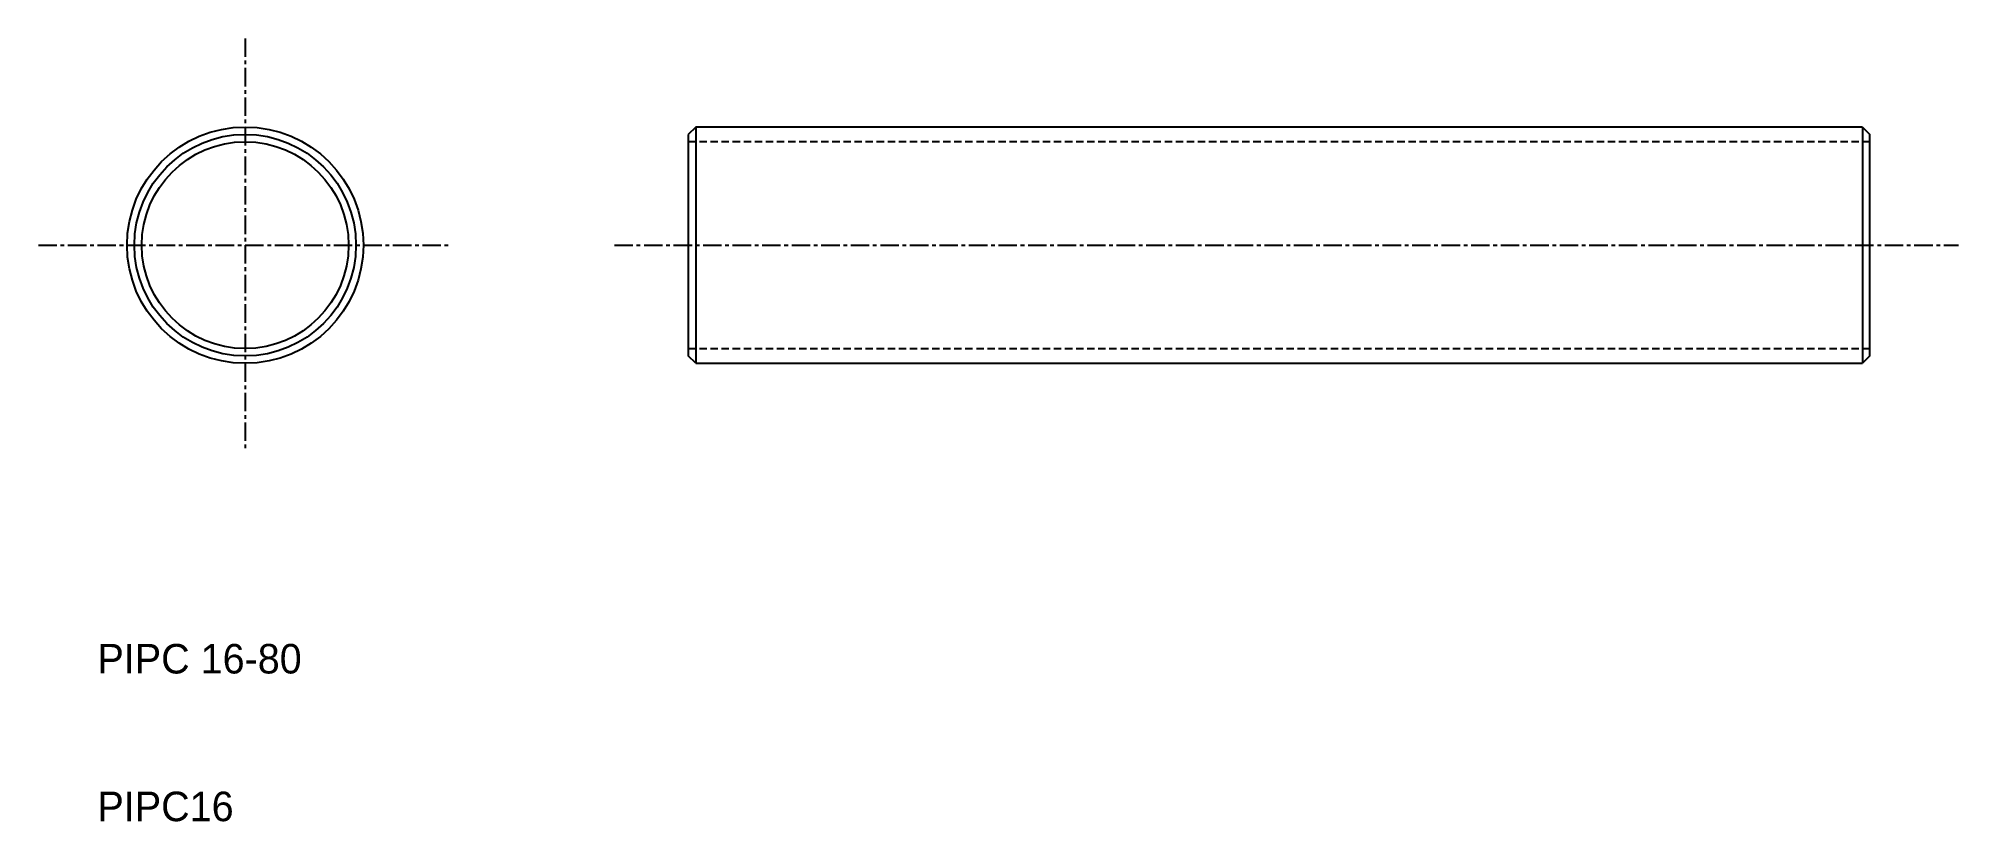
# Model space of a CAD drawing. Extents: x 6 to 136, y 10 to 63.
import ezdxf

# ---------------------------------------------------------------- set-up
doc = ezdxf.new("R2010")
doc.units = 0
doc.linetypes.add('CENTER', pattern=[2, 1.25, -0.25, 0.25, -0.25])
doc.linetypes.add('DASHED', pattern=[0.75, 0.5, -0.25])
doc.layers.get('0').update_dxf_attribs({"linetype": 'CONTINUOUS'})
doc.layers.add('CENTER', color=1, linetype='CENTER')

msp = doc.modelspace()

# ---------------------------------------------------------------- linework, layer by layer
at = {"color": 7, "linetype": 'CONTINUOUS'}
for p, q in [((50.5, 57), (50, 56.5)), ((50, 56.5), (50, 41.5)), ((129.5, 57), (50.5, 57)), ((50.5, 57), (50.5, 41)), ((129.5, 57), (129.5, 41)), ((129.5, 57), (130, 56.5)), ((130, 41.5), (130, 56.5)), ((50.5, 41), (50, 41.5)), ((50.5, 41), (129.5, 41)), ((130, 41.5), (129.5, 41))]:
    msp.add_line(p, q, dxfattribs=at)
at = {"color": 3, "linetype": 'DASHED'}
for p, q in [((130, 56), (50, 56)), ((50, 42), (130, 42))]:
    msp.add_line(p, q, dxfattribs=at)
at = {"color": 7, "linetype": 'CONTINUOUS'}
for radius in [8, 7.5, 7]:
    msp.add_circle((20, 49), radius, dxfattribs=at)
at = {"layer": 'CENTER', "color": 1, "linetype": 'CENTER'}
for p, q in [((20, 63), (20, 35)), ((6, 49), (34, 49)), ((45, 49), (136, 49))]:
    msp.add_line(p, q, dxfattribs=at)

# ---------------------------------------------------------------- texts
at = {"color": 7, "linetype": 'CONTINUOUS'}
for s, p in [('PIPC 16-80', (10, 20)), ('PIPC16', (10, 10))]:
    msp.add_text(s, height=2, dxfattribs=at).set_placement(p)

doc.saveas('drawing.dxf')
